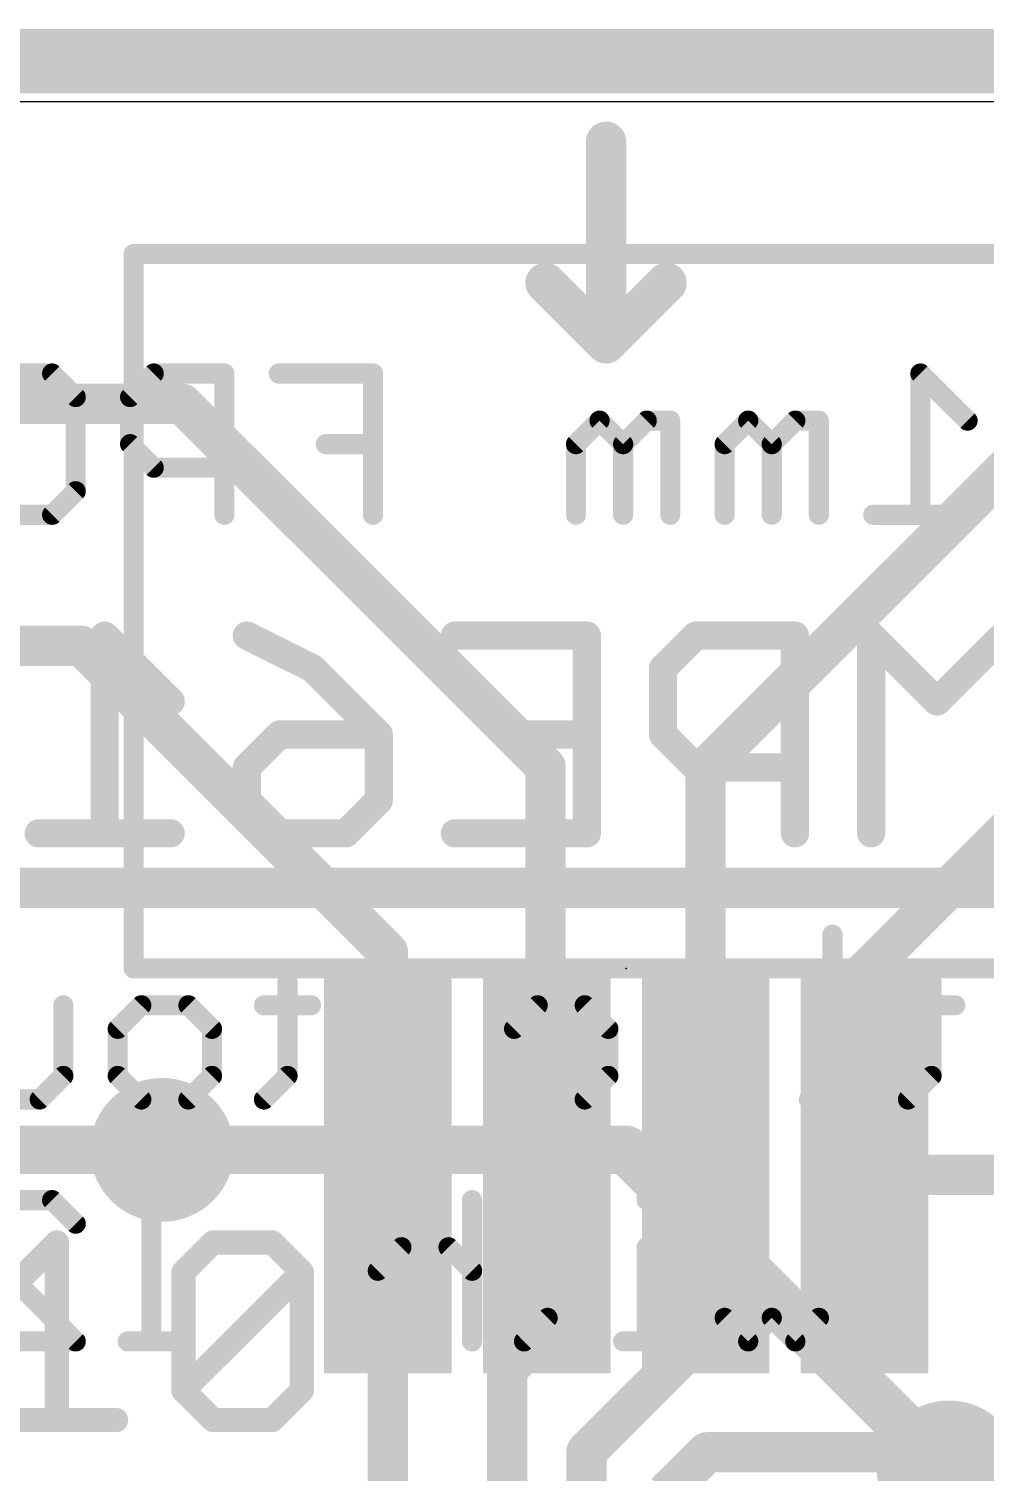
# Model space of a CAD drawing. Extents: x -0.2 to 28.1, y -0.2 to 21.4.
# Drawn here: x 10.34 to 16.36, y 12.32 to 21.41 of the extents above; entities that cross this region are included whole.
import ezdxf

# ---------------------------------------------------------------- set-up
doc = ezdxf.new("R2010")
doc.units = 0
for name, color, linetype in [('1', 12, 'CONTINUOUS'), ('16', 132, 'CONTINUOUS'), ('18', 110, 'CONTINUOUS'), ('20', 53, 'CONTINUOUS'), ('21', 40, 'CONTINUOUS'), ('22', 6, 'CONTINUOUS'), ('23', 40, 'CONTINUOUS'), ('29', 253, 'CONTINUOUS'), ('31', 253, 'CONTINUOUS')]:
    doc.layers.add(name, color=color, linetype=linetype)

# ---------------------------------------------------------------- blocks, each defined once
blk = doc.blocks.new('RECT')
blk.add_solid([(-0.5, -0.5), (0.5, -0.5), (-0.5, 0.5), (0.5, 0.5)])
blk = doc.blocks.new('ROUNDV')
at = {"const_width": 0.5}
blk.add_lwpolyline([(0, -0.25, 1), (0, 0.25, 1), (0, -0.25)], format="xyb", dxfattribs=at)

msp = doc.modelspace()

# ---------------------------------------------------------------- linework, layer by layer
at = {"layer": '1'}
for points, const_width in [([(8.89, 19.05), (11.303, 19.05)], 0.254), ([(11.303, 19.05), (13.589, 16.764)], 0.254), ([(14.597, 16.756), (16.891, 19.05)], 0.254), ([(7.874, 17.526), (10.668, 17.526)], 0.254), ([(10.668, 17.526), (12.597, 15.597)], 0.254), ([(17.526, 17.399), (15.597, 15.47)], 0.254), ([(13.589, 16.764), (13.589, 14.202)], 0.254), ([(14.597, 16.756), (14.597, 14.194)], 0.254), ([(12.597, 15.597), (12.597, 14.194)], 0.254), ([(15.597, 15.47), (15.597, 14.194)], 0.254), ([(9.652, 14.351), (11.176, 14.351)], 0.3048), ([(12.597, 10.91), (12.597, 14.194)], 0.254), ([(13.589, 14.202), (13.597, 14.194)], 0.254), ([(13.589, 14.186), (13.597, 14.194)], 0.254), ([(13.589, 13.208), (13.589, 14.186)], 0.254), ([(14.605, 14.186), (14.597, 14.194)], 0.254), ([(14.605, 13.208), (14.605, 14.186)], 0.254), ([(16.667, 14.194), (15.597, 14.194)], 0.254), ([(13.347, 12.966), (13.589, 13.208)], 0.254), ([(13.847, 12.45), (14.605, 13.208)], 0.254), ([(13.347, 11.66), (13.347, 12.966)], 0.254), ([(13.847, 11.66), (13.847, 12.45)], 0.254), ([(14.347, 12.188), (14.605, 12.446)], 0.254), ([(14.605, 12.446), (16.002, 12.446)], 0.254), ([(16.002, 12.446), (16.129, 12.319)], 0.254)]:
    msp.add_lwpolyline(points, dxfattribs=dict(at, const_width=const_width))
for points, const_width in [([(11.3479, 19.0949, 1), (11.2581, 19.0051)], 0.127), ([(11.303, 18.9865, 1), (11.303, 19.1135)], 0.127), ([(10.7129, 17.5709, 1), (10.6231, 17.4811)], 0.127), ([(10.668, 17.4625, 1), (10.668, 17.5895)], 0.127), ([(13.6525, 16.764, 1), (13.5255, 16.764)], 0.127), ([(13.5441, 16.7191, 1), (13.6339, 16.8089)], 0.127), ([(14.6605, 16.756, 1), (14.5335, 16.756)], 0.127), ([(14.5521, 16.8009, 1), (14.6419, 16.7111)], 0.127), ([(12.6605, 15.597, 1), (12.5335, 15.597)], 0.127), ([(12.5521, 15.5521, 1), (12.6419, 15.6419)], 0.127), ([(15.6605, 15.47, 1), (15.5335, 15.47)], 0.127), ([(15.5521, 15.5149, 1), (15.6419, 15.4251)], 0.127), ([(11.176, 14.2748, 1), (11.176, 14.4272)], 0.1524), ([(12.6605, 14.194, 1), (12.5335, 14.194)], 0.127), ([(13.6339, 14.2469, 1), (13.5441, 14.1571)], 0.127), ([(13.6525, 14.186, 1), (13.5255, 14.186)], 0.127), ([(13.5441, 14.2309, 1), (13.6339, 14.1411)], 0.127), ([(13.6419, 14.1491, 1), (13.5521, 14.2389)], 0.127), ([(13.5521, 14.1491, 1), (13.6419, 14.2389)], 0.127), ([(14.6419, 14.2389, 1), (14.5521, 14.1491)], 0.127), ([(14.6685, 14.186, 1), (14.5415, 14.186)], 0.127), ([(14.5601, 14.1411, 1), (14.6499, 14.2309)], 0.127), ([(15.597, 14.2575, 1), (15.597, 14.1305)], 0.127), ([(12.5335, 14.194, 1), (12.6605, 14.194)], 0.127), ([(13.5255, 14.202, 1), (13.6525, 14.202)], 0.127), ([(14.5335, 14.194, 1), (14.6605, 14.194)], 0.127), ([(15.5335, 14.194, 1), (15.6605, 14.194)], 0.127), ([(13.6339, 13.1631, 1), (13.5441, 13.2529)], 0.127), ([(14.6499, 13.1631, 1), (14.5601, 13.2529)], 0.127), ([(13.5255, 13.208, 1), (13.6525, 13.208)], 0.127), ([(14.5415, 13.208, 1), (14.6685, 13.208)], 0.127), ([(13.4105, 12.966, 1), (13.2835, 12.966)], 0.127), ([(13.3021, 13.0109, 1), (13.3919, 12.9211)], 0.127), ([(13.9105, 12.45, 1), (13.7835, 12.45)], 0.127), ([(13.8021, 12.4949, 1), (13.8919, 12.4051)], 0.127), ([(14.605, 12.5095, 1), (14.605, 12.3825)], 0.127), ([(14.6499, 12.4011, 1), (14.5601, 12.4909)], 0.127), ([(16.0469, 12.4909, 1), (15.9571, 12.4011)], 0.127), ([(16.002, 12.3825, 1), (16.002, 12.5095)], 0.127), ([(16.0841, 12.2741, 1), (16.1739, 12.3639)], 0.127)]:
    msp.add_lwpolyline(points, format="xyb", dxfattribs=dict(at, const_width=const_width))
at = {"layer": '16'}
for points, const_width in [([(0, 21.209), (27.94, 21.209)], 0.4064), ([(7.62, 16.002), (17.78, 16.002)], 0.254), ([(11.176, 14.351), (14.097, 14.351)], 0.3048), ([(14.097, 14.351), (16.129, 12.319)], 0.3048), ([(15.621, 11.811), (16.129, 12.319)], 0.4064)]:
    msp.add_lwpolyline(points, dxfattribs=dict(at, const_width=const_width))
for points, const_width in [([(11.176, 14.4272, 1), (11.176, 14.2748)], 0.1524), ([(14.1509, 14.4049, 1), (14.0431, 14.2971)], 0.1524), ([(14.097, 14.2748, 1), (14.097, 14.4272)], 0.1524), ([(16.2008, 12.2472, 1), (16.0572, 12.3908)], 0.2032), ([(16.0751, 12.2651, 1), (16.1829, 12.3729)], 0.1524)]:
    msp.add_lwpolyline(points, format="xyb", dxfattribs=dict(at, const_width=const_width))
at = {"layer": '20'}
msp.add_line((2.54, 20.955), (25.4, 20.955), dxfattribs=at)
at = {"layer": '21'}
for points, const_width in [([(11.0288, 19.994, 1), (10.9652, 19.994)], 0.0635), ([(10.997, 20.0257, 1), (10.997, 19.9623)], 0.0635), ([(10.997, 15.5258, 1), (10.997, 15.4623)], 0.0635), ([(10.9652, 15.494, 1), (11.0288, 15.494)], 0.0635), ([(10.5515, 13.7678, 1), (10.4753, 13.7678)], 0.0762), ([(10.5404, 13.7408, 1), (10.4865, 13.7947)], 0.0762), ([(11.4964, 13.8059, 1), (11.4964, 13.7297)], 0.0762), ([(11.5233, 13.7408, 1), (11.4695, 13.7947)], 0.0762), ([(11.8962, 13.7947, 1), (11.8423, 13.7408)], 0.0762), ([(11.8693, 13.7297, 1), (11.8693, 13.8059)], 0.0762), ([(11.283, 13.6083, 1), (11.3369, 13.5544)], 0.0762), ([(11.3481, 13.5813, 1), (11.2719, 13.5813)], 0.0762), ([(12.0938, 13.5813, 1), (12.0176, 13.5813)], 0.0762), ([(12.0826, 13.5544, 1), (12.0287, 13.6083)], 0.0762), ([(12.0287, 13.5544, 1), (12.0826, 13.6083)], 0.0762), ([(11.3369, 12.8626, 1), (11.283, 12.8087)], 0.0762), ([(12.0826, 12.8087, 1), (12.0287, 12.8626)], 0.0762), ([(11.283, 12.8626, 1), (11.3369, 12.8087)], 0.0762), ([(11.2719, 12.8356, 1), (11.3481, 12.8356)], 0.0762), ([(12.0176, 12.8356, 1), (12.0938, 12.8356)], 0.0762), ([(10.4753, 12.6492, 1), (10.5515, 12.6492)], 0.0762), ([(10.8863, 12.6111, 1), (10.8863, 12.6873)], 0.0762), ([(11.4964, 12.6873, 1), (11.4964, 12.6111)], 0.0762), ([(11.4695, 12.6223, 1), (11.5233, 12.6761)], 0.0762), ([(11.8423, 12.6761, 1), (11.8962, 12.6223)], 0.0762), ([(11.8693, 12.6111, 1), (11.8693, 12.6873)], 0.0762)]:
    msp.add_lwpolyline(points, format="xyb", dxfattribs=dict(at, const_width=const_width))
for points, const_width in [([(10.997, 15.494), (10.997, 19.994)], 0.127), ([(10.997, 19.994), (17.197, 19.994)], 0.127), ([(17.197, 15.494), (10.997, 15.494)], 0.127), ([(10.1406, 13.3949), (10.5134, 13.7678)], 0.1524), ([(10.5134, 13.7678), (10.5134, 12.6492)], 0.1524), ([(11.31, 13.5813), (11.4964, 13.7678)], 0.1524), ([(11.4964, 13.7678), (11.8693, 13.7678)], 0.1524), ([(11.8693, 13.7678), (12.0557, 13.5813)], 0.1524), ([(11.31, 12.8356), (11.31, 13.5813)], 0.1524), ([(11.31, 12.8356), (12.0557, 13.5813)], 0.1524), ([(12.0557, 13.5813), (12.0557, 12.8356)], 0.1524), ([(11.4964, 12.6492), (11.31, 12.8356)], 0.1524), ([(12.0557, 12.8356), (11.8693, 12.6492)], 0.1524), ([(10.1406, 12.6492), (10.8863, 12.6492)], 0.1524), ([(11.8693, 12.6492), (11.4964, 12.6492)], 0.1524)]:
    msp.add_lwpolyline(points, dxfattribs=dict(at, const_width=const_width))
at = {"layer": '22'}
for points, const_width in [([(13.97, 20.701), (13.97, 19.431)], 0.254), ([(13.97, 19.431), (13.589, 19.812)], 0.254), ([(13.97, 19.431), (14.351, 19.812)], 0.254), ([(10.1873, 19.2413), (10.4839, 19.2413)], 0.127), ([(10.4839, 19.2413), (10.6322, 19.093)], 0.127), ([(11.1228, 19.2413), (10.9745, 19.093)], 0.127), ([(11.5677, 19.2413), (11.1228, 19.2413)], 0.127), ([(11.5677, 18.3515), (11.5677, 19.2413)], 0.127), ([(12.5032, 19.2413), (11.9101, 19.2413)], 0.127), ([(12.5032, 18.3515), (12.5032, 19.2413)], 0.127), ([(16.2453, 18.9447), (15.9487, 19.2413)], 0.127), ([(15.9487, 19.2413), (15.9487, 18.3515)], 0.127), ([(10.6322, 19.093), (10.6322, 18.4998)], 0.127), ([(10.9745, 19.093), (10.9745, 18.7964)], 0.127), ([(13.9294, 18.9447), (13.7811, 18.7964)], 0.127), ([(14.0777, 18.7964), (13.9294, 18.9447)], 0.127), ([(14.226, 18.9447), (14.0777, 18.7964)], 0.127), ([(14.3743, 18.9447), (14.226, 18.9447)], 0.127), ([(14.3743, 18.3515), (14.3743, 18.9447)], 0.127), ([(14.8649, 18.9447), (14.7166, 18.7964)], 0.127), ([(15.0132, 18.7964), (14.8649, 18.9447)], 0.127), ([(15.1615, 18.9447), (15.0132, 18.7964)], 0.127), ([(15.3098, 18.9447), (15.1615, 18.9447)], 0.127), ([(15.3098, 18.3515), (15.3098, 18.9447)], 0.127), ([(10.9745, 18.7964), (11.1228, 18.6481)], 0.127), ([(12.5032, 18.7964), (12.2066, 18.7964)], 0.127), ([(13.7811, 18.7964), (13.7811, 18.3515)], 0.127), ([(14.0777, 18.7964), (14.0777, 18.3515)], 0.127), ([(14.7166, 18.7964), (14.7166, 18.3515)], 0.127), ([(15.0132, 18.7964), (15.0132, 18.3515)], 0.127), ([(11.1228, 18.6481), (11.5677, 18.6481)], 0.127), ([(10.6322, 18.4998), (10.4839, 18.3515)], 0.127), ([(10.4839, 18.3515), (10.1873, 18.3515)], 0.127), ([(16.2453, 18.3515), (15.6521, 18.3515)], 0.127), ([(11.2298, 17.1753), (10.8145, 17.5906)], 0.1778), ([(10.8145, 17.5906), (10.8145, 16.3449)], 0.1778), ([(11.709, 17.5906), (12.1243, 17.383)], 0.1778), ([(13.0188, 17.5906), (13.8492, 17.5906)], 0.1778), ([(13.8492, 17.5906), (13.8492, 16.3449)], 0.1778), ([(14.5361, 17.5906), (14.3285, 17.383)], 0.1778), ([(15.1589, 17.5906), (14.5361, 17.5906)], 0.1778), ([(15.1589, 16.3449), (15.1589, 17.5906)], 0.1778), ([(16.0534, 17.1753), (15.6382, 17.5906)], 0.1778), ([(15.6382, 17.5906), (15.6382, 16.3449)], 0.1778), ([(16.4687, 17.5906), (16.0534, 17.1753)], 0.1778), ([(12.1243, 17.383), (12.5395, 16.9677)], 0.1778), ([(14.3285, 17.383), (14.3285, 16.9677)], 0.1778), ([(11.709, 16.7601), (11.9166, 16.9677)], 0.1778), ([(11.9166, 16.9677), (12.5395, 16.9677)], 0.1778), ([(12.5395, 16.9677), (12.5395, 16.5525)], 0.1778), ([(13.8492, 16.9677), (13.434, 16.9677)], 0.1778), ([(14.3285, 16.9677), (14.5361, 16.7601)], 0.1778), ([(11.709, 16.5525), (11.709, 16.7601)], 0.1778), ([(14.5361, 16.7601), (15.1589, 16.7601)], 0.1778), ([(11.9166, 16.3449), (11.709, 16.5525)], 0.1778), ([(12.5395, 16.5525), (12.3319, 16.3449)], 0.1778), ([(11.2298, 16.3449), (10.3993, 16.3449)], 0.1778), ([(12.3319, 16.3449), (11.9166, 16.3449)], 0.1778), ([(13.8492, 16.3449), (13.0188, 16.3449)], 0.1778), ([(15.3954, 15.7066), (15.3954, 15.5583)], 0.127), ([(11.9652, 15.41), (11.9652, 14.8168)], 0.127), ([(16.0191, 15.41), (16.0191, 14.8168)], 0.127), ([(10.5542, 15.2617), (10.5542, 14.8168)], 0.127), ([(10.8966, 15.1134), (11.0449, 15.2617)], 0.127), ([(11.0449, 15.2617), (11.3415, 15.2617)], 0.127), ([(11.3415, 15.2617), (11.4898, 15.1134)], 0.127), ([(12.1134, 15.2617), (11.8169, 15.2617)], 0.127), ([(13.5396, 15.2617), (13.3913, 15.1134)], 0.127), ([(13.8362, 15.2617), (13.5396, 15.2617)], 0.127), ([(13.9845, 15.1134), (13.8362, 15.2617)], 0.127), ([(14.6234, 14.6685), (14.3268, 15.2617)], 0.127), ([(14.92, 15.2617), (14.6234, 14.6685)], 0.127), ([(15.5437, 15.2617), (15.3954, 15.2617)], 0.127), ([(15.3954, 15.2617), (15.3954, 14.6685)], 0.127), ([(16.1674, 15.2617), (15.8708, 15.2617)], 0.127), ([(10.8966, 14.8168), (10.8966, 15.1134)], 0.127), ([(11.4898, 15.1134), (11.4898, 14.8168)], 0.127), ([(13.3913, 15.1134), (13.3913, 14.9651)], 0.127), ([(13.9845, 14.8168), (13.9845, 15.1134)], 0.127), ([(13.3913, 14.9651), (13.9845, 14.9651)], 0.127), ([(10.5542, 14.8168), (10.406, 14.6685)], 0.127), ([(11.0449, 14.6685), (10.8966, 14.8168)], 0.127), ([(11.4898, 14.8168), (11.3415, 14.6685)], 0.127), ([(11.9652, 14.8168), (11.8169, 14.6685)], 0.127), ([(13.8362, 14.6685), (13.9845, 14.8168)], 0.127), ([(16.0191, 14.8168), (15.8708, 14.6685)], 0.127), ([(10.406, 14.6685), (9.9611, 14.6685)], 0.127), ([(11.3415, 14.6685), (11.0449, 14.6685)], 0.127), ([(13.5396, 14.6685), (13.8362, 14.6685)], 0.127), ([(15.5437, 14.6685), (15.2471, 14.6685)], 0.127), ([(14.226, 14.1826), (14.226, 14.0343)], 0.127), ([(10.1873, 14.0343), (10.4839, 14.0343)], 0.127), ([(10.4839, 14.0343), (10.6322, 13.886)], 0.127), ([(11.2559, 14.0343), (10.9593, 14.0343)], 0.127), ([(11.1076, 13.1445), (11.1076, 14.0343)], 0.127), ([(13.1269, 14.0343), (13.1269, 13.1445)], 0.127), ([(13.6023, 13.886), (13.6023, 13.2928)], 0.127), ([(10.6322, 13.1445), (10.039, 13.7377)], 0.127), ([(12.682, 13.7377), (12.5337, 13.5894)], 0.127), ([(12.9786, 13.7377), (12.682, 13.7377)], 0.127), ([(13.1269, 13.5894), (12.9786, 13.7377)], 0.127), ([(13.7506, 13.7377), (13.454, 13.7377)], 0.127), ([(14.3743, 13.7377), (14.226, 13.7377)], 0.127), ([(14.226, 13.7377), (14.226, 13.1445)], 0.127), ([(14.7166, 13.2928), (14.7166, 13.7377)], 0.127), ([(15.3098, 13.7377), (15.3098, 13.2928)], 0.127), ([(12.5337, 13.5894), (12.5337, 13.1445)], 0.127), ([(13.6023, 13.2928), (13.454, 13.1445)], 0.127), ([(14.8649, 13.1445), (14.7166, 13.2928)], 0.127), ([(15.0132, 13.2928), (14.8649, 13.1445)], 0.127), ([(15.1615, 13.1445), (15.0132, 13.2928)], 0.127), ([(15.3098, 13.2928), (15.1615, 13.1445)], 0.127), ([(10.039, 13.1445), (10.6322, 13.1445)], 0.127), ([(11.2559, 13.1445), (10.9593, 13.1445)], 0.127), ([(14.3743, 13.1445), (14.0777, 13.1445)], 0.127)]:
    msp.add_lwpolyline(points, dxfattribs=dict(at, const_width=const_width))
for points, const_width in [([(14.0335, 20.701, 1), (13.9065, 20.701)], 0.127), ([(13.6339, 19.8569, 1), (13.5441, 19.7671)], 0.127), ([(14.3959, 19.7671, 1), (14.3061, 19.8569)], 0.127), ([(13.9251, 19.4759, 1), (14.0149, 19.3861)], 0.127), ([(13.9065, 19.431, 1), (14.0335, 19.431)], 0.127), ([(13.9251, 19.3861, 1), (14.0149, 19.4759)], 0.127), ([(10.5063, 19.2637, 1), (10.4614, 19.2188)], 0.0635), ([(10.4839, 19.2095, 1), (10.4839, 19.273)], 0.0635), ([(11.1228, 19.273, 1), (11.1228, 19.2095)], 0.0635), ([(11.1453, 19.2188, 1), (11.1004, 19.2637)], 0.0635), ([(11.5995, 19.2413, 1), (11.536, 19.2413)], 0.0635), ([(11.5677, 19.2095, 1), (11.5677, 19.273)], 0.0635), ([(11.9101, 19.273, 1), (11.9101, 19.2095)], 0.0635), ([(12.535, 19.2413, 1), (12.4715, 19.2413)], 0.0635), ([(12.5032, 19.2095, 1), (12.5032, 19.273)], 0.0635), ([(15.9805, 19.2413, 1), (15.917, 19.2413)], 0.0635), ([(15.9712, 19.2637, 1), (15.9263, 19.2188)], 0.0635), ([(10.6639, 19.093, 1), (10.6004, 19.093)], 0.0635), ([(10.6097, 19.0705, 1), (10.6546, 19.1154)], 0.0635), ([(11.0063, 19.093, 1), (10.9428, 19.093)], 0.0635), ([(10.9521, 19.1154, 1), (10.997, 19.0705)], 0.0635), ([(13.9518, 18.9671, 1), (13.9069, 18.9222)], 0.0635), ([(13.9518, 18.9222, 1), (13.9069, 18.9671)], 0.0635), ([(14.226, 18.9764, 1), (14.226, 18.9129)], 0.0635), ([(14.2484, 18.9222, 1), (14.2035, 18.9671)], 0.0635), ([(14.406, 18.9447, 1), (14.3425, 18.9447)], 0.0635), ([(14.3743, 18.9129, 1), (14.3743, 18.9764)], 0.0635), ([(14.8874, 18.9671, 1), (14.8425, 18.9222)], 0.0635), ([(14.8874, 18.9222, 1), (14.8425, 18.9671)], 0.0635), ([(15.1615, 18.9764, 1), (15.1615, 18.9129)], 0.0635), ([(15.1839, 18.9222, 1), (15.139, 18.9671)], 0.0635), ([(15.3415, 18.9447, 1), (15.278, 18.9447)], 0.0635), ([(15.3098, 18.9129, 1), (15.3098, 18.9764)], 0.0635), ([(16.2228, 18.9222, 1), (16.2678, 18.9671)], 0.0635), ([(10.997, 18.8188, 1), (10.9521, 18.7739)], 0.0635), ([(10.9428, 18.7964, 1), (11.0063, 18.7964)], 0.0635), ([(12.2066, 18.8281, 1), (12.2066, 18.7646)], 0.0635), ([(12.5032, 18.7646, 1), (12.5032, 18.8281)], 0.0635), ([(13.8128, 18.7964, 1), (13.7493, 18.7964)], 0.0635), ([(13.7586, 18.8188, 1), (13.8035, 18.7739)], 0.0635), ([(14.1094, 18.7964, 1), (14.0459, 18.7964)], 0.0635), ([(14.0552, 18.8188, 1), (14.1001, 18.7739)], 0.0635), ([(14.0552, 18.7739, 1), (14.1001, 18.8188)], 0.0635), ([(14.7484, 18.7964, 1), (14.6849, 18.7964)], 0.0635), ([(14.6942, 18.8188, 1), (14.7391, 18.7739)], 0.0635), ([(15.0449, 18.7964, 1), (14.9814, 18.7964)], 0.0635), ([(14.9907, 18.8188, 1), (15.0356, 18.7739)], 0.0635), ([(14.9907, 18.7739, 1), (15.0356, 18.8188)], 0.0635), ([(11.1228, 18.6798, 1), (11.1228, 18.6163)], 0.0635), ([(11.1004, 18.6256, 1), (11.1453, 18.6705)], 0.0635), ([(11.5677, 18.6163, 1), (11.5677, 18.6798)], 0.0635), ([(10.6546, 18.4773, 1), (10.6097, 18.5222)], 0.0635), ([(10.6004, 18.4998, 1), (10.6639, 18.4998)], 0.0635), ([(10.4614, 18.374, 1), (10.5063, 18.329)], 0.0635), ([(10.4839, 18.3198, 1), (10.4839, 18.3833)], 0.0635), ([(11.536, 18.3515, 1), (11.5995, 18.3515)], 0.0635), ([(12.4715, 18.3515, 1), (12.535, 18.3515)], 0.0635), ([(13.7493, 18.3515, 1), (13.8128, 18.3515)], 0.0635), ([(14.0459, 18.3515, 1), (14.1094, 18.3515)], 0.0635), ([(14.3425, 18.3515, 1), (14.406, 18.3515)], 0.0635), ([(14.6849, 18.3515, 1), (14.7484, 18.3515)], 0.0635), ([(14.9814, 18.3515, 1), (15.0449, 18.3515)], 0.0635), ([(15.278, 18.3515, 1), (15.3415, 18.3515)], 0.0635), ([(15.6521, 18.3833, 1), (15.6521, 18.3198)], 0.0635), ([(15.917, 18.3515, 1), (15.9805, 18.3515)], 0.0635), ([(16.2453, 18.3198, 1), (16.2453, 18.3833)], 0.0635), ([(10.846, 17.622, 1), (10.7831, 17.5591)], 0.0889), ([(10.859, 17.5906, 1), (10.7701, 17.5906)], 0.0889), ([(11.7289, 17.6303, 1), (11.6892, 17.5508)], 0.0889), ([(13.0188, 17.635, 1), (13.0188, 17.5461)], 0.0889), ([(13.8937, 17.5906, 1), (13.8048, 17.5906)], 0.0889), ([(13.8492, 17.5461, 1), (13.8492, 17.635)], 0.0889), ([(14.5361, 17.635, 1), (14.5361, 17.5461)], 0.0889), ([(14.5675, 17.5591, 1), (14.5047, 17.622)], 0.0889), ([(15.2034, 17.5906, 1), (15.1145, 17.5906)], 0.0889), ([(15.1589, 17.5461, 1), (15.1589, 17.635)], 0.0889), ([(15.6827, 17.5906, 1), (15.5938, 17.5906)], 0.0889), ([(15.6696, 17.622, 1), (15.6068, 17.5591)], 0.0889), ([(12.1557, 17.4144, 1), (12.0928, 17.3515)], 0.0889), ([(12.1044, 17.3432, 1), (12.1441, 17.4227)], 0.0889), ([(14.3729, 17.383, 1), (14.284, 17.383)], 0.0889), ([(14.2971, 17.4144, 1), (14.3599, 17.3515)], 0.0889), ([(11.1983, 17.1439, 1), (11.2612, 17.2068)], 0.0889), ([(16.022, 17.2068, 1), (16.0849, 17.1439)], 0.0889), ([(16.022, 17.1439, 1), (16.0849, 17.2068)], 0.0889), ([(11.9166, 17.0122, 1), (11.9166, 16.9233)], 0.0889), ([(11.9481, 16.9363, 1), (11.8852, 16.9992)], 0.0889), ([(12.5839, 16.9677, 1), (12.495, 16.9677)], 0.0889), ([(12.508, 16.9363, 1), (12.5709, 16.9992)], 0.0889), ([(12.5395, 16.9233, 1), (12.5395, 17.0122)], 0.0889), ([(13.434, 17.0122, 1), (13.434, 16.9233)], 0.0889), ([(13.8492, 16.9233, 1), (13.8492, 17.0122)], 0.0889), ([(14.3599, 16.9992, 1), (14.2971, 16.9363)], 0.0889), ([(14.284, 16.9677, 1), (14.3729, 16.9677)], 0.0889), ([(11.7535, 16.7601, 1), (11.6646, 16.7601)], 0.0889), ([(11.6776, 16.7915, 1), (11.7405, 16.7287)], 0.0889), ([(14.5361, 16.8046, 1), (14.5361, 16.7157)], 0.0889), ([(14.5047, 16.7287, 1), (14.5675, 16.7915)], 0.0889), ([(15.1589, 16.7157, 1), (15.1589, 16.8046)], 0.0889), ([(11.7405, 16.5839, 1), (11.6776, 16.5211)], 0.0889), ([(12.5709, 16.5211, 1), (12.508, 16.5839)], 0.0889), ([(11.6646, 16.5525, 1), (11.7535, 16.5525)], 0.0889), ([(12.495, 16.5525, 1), (12.5839, 16.5525)], 0.0889), ([(10.3993, 16.3894, 1), (10.3993, 16.3004)], 0.0889), ([(10.7701, 16.3449, 1), (10.859, 16.3449)], 0.0889), ([(11.2298, 16.3004, 1), (11.2298, 16.3894)], 0.0889), ([(11.9166, 16.3894, 1), (11.9166, 16.3004)], 0.0889), ([(11.8852, 16.3135, 1), (11.9481, 16.3763)], 0.0889), ([(12.3004, 16.3763, 1), (12.3633, 16.3135)], 0.0889), ([(12.3319, 16.3004, 1), (12.3319, 16.3894)], 0.0889), ([(13.0188, 16.3894, 1), (13.0188, 16.3004)], 0.0889), ([(13.8048, 16.3449, 1), (13.8937, 16.3449)], 0.0889), ([(13.8492, 16.3004, 1), (13.8492, 16.3894)], 0.0889), ([(15.1145, 16.3449, 1), (15.2034, 16.3449)], 0.0889), ([(15.5938, 16.3449, 1), (15.6827, 16.3449)], 0.0889), ([(15.4271, 15.7066, 1), (15.3636, 15.7066)], 0.0635), ([(15.3636, 15.5583, 1), (15.4271, 15.5583)], 0.0635), ([(11.9969, 15.41, 1), (11.9334, 15.41)], 0.0635), ([(16.0508, 15.41, 1), (15.9873, 15.41)], 0.0635), ([(10.586, 15.2617, 1), (10.5225, 15.2617)], 0.0635), ([(11.0449, 15.2934, 1), (11.0449, 15.2299)], 0.0635), ([(11.0673, 15.2392, 1), (11.0224, 15.2841)], 0.0635), ([(11.3639, 15.2841, 1), (11.319, 15.2392)], 0.0635), ([(11.3415, 15.2299, 1), (11.3415, 15.2934)], 0.0635), ([(11.8169, 15.2934, 1), (11.8169, 15.2299)], 0.0635), ([(12.1134, 15.2299, 1), (12.1134, 15.2934)], 0.0635), ([(13.5396, 15.2934, 1), (13.5396, 15.2299)], 0.0635), ([(13.5621, 15.2392, 1), (13.5171, 15.2841)], 0.0635), ([(13.8586, 15.2841, 1), (13.8137, 15.2392)], 0.0635), ([(13.8362, 15.2299, 1), (13.8362, 15.2934)], 0.0635), ([(14.3552, 15.2759, 1), (14.2984, 15.2475)], 0.0635), ([(14.9484, 15.2475, 1), (14.8916, 15.2759)], 0.0635), ([(15.4271, 15.2617, 1), (15.3636, 15.2617)], 0.0635), ([(15.3954, 15.2934, 1), (15.3954, 15.2299)], 0.0635), ([(15.5437, 15.2299, 1), (15.5437, 15.2934)], 0.0635), ([(15.8708, 15.2934, 1), (15.8708, 15.2299)], 0.0635), ([(16.1674, 15.2299, 1), (16.1674, 15.2934)], 0.0635), ([(10.9283, 15.1134, 1), (10.8648, 15.1134)], 0.0635), ([(10.8741, 15.1358, 1), (10.919, 15.0909)], 0.0635), ([(11.5215, 15.1134, 1), (11.458, 15.1134)], 0.0635), ([(11.4673, 15.0909, 1), (11.5122, 15.1358)], 0.0635), ([(13.4231, 15.1134, 1), (13.3596, 15.1134)], 0.0635), ([(13.3689, 15.1358, 1), (13.4138, 15.0909)], 0.0635), ([(14.0162, 15.1134, 1), (13.9527, 15.1134)], 0.0635), ([(13.962, 15.0909, 1), (14.0069, 15.1358)], 0.0635), ([(13.3913, 14.9968, 1), (13.3913, 14.9333)], 0.0635), ([(13.9845, 14.9333, 1), (13.9845, 14.9968)], 0.0635), ([(13.3596, 14.9651, 1), (13.4231, 14.9651)], 0.0635), ([(10.5225, 14.8168, 1), (10.586, 14.8168)], 0.0635), ([(10.5767, 14.7943, 1), (10.5318, 14.8392)], 0.0635), ([(10.919, 14.8392, 1), (10.8741, 14.7943)], 0.0635), ([(10.8648, 14.8168, 1), (10.9283, 14.8168)], 0.0635), ([(11.458, 14.8168, 1), (11.5215, 14.8168)], 0.0635), ([(11.5122, 14.7943, 1), (11.4673, 14.8392)], 0.0635), ([(11.9334, 14.8168, 1), (11.9969, 14.8168)], 0.0635), ([(11.9876, 14.7943, 1), (11.9427, 14.8392)], 0.0635), ([(13.9527, 14.8168, 1), (14.0162, 14.8168)], 0.0635), ([(14.0069, 14.7943, 1), (13.962, 14.8392)], 0.0635), ([(15.9873, 14.8168, 1), (16.0508, 14.8168)], 0.0635), ([(16.0415, 14.7943, 1), (15.9966, 14.8392)], 0.0635), ([(10.406, 14.6367, 1), (10.406, 14.7003)], 0.0635), ([(11.0449, 14.7003, 1), (11.0449, 14.6367)], 0.0635), ([(11.3415, 14.6367, 1), (11.3415, 14.7003)], 0.0635), ([(13.5396, 14.7003, 1), (13.5396, 14.6367)], 0.0635), ([(13.8362, 14.6367, 1), (13.8362, 14.7003)], 0.0635), ([(15.2471, 14.7003, 1), (15.2471, 14.6367)], 0.0635), ([(15.5437, 14.6367, 1), (15.5437, 14.7003)], 0.0635), ([(10.3835, 14.691, 1), (10.4284, 14.646)], 0.0635), ([(11.0224, 14.646, 1), (11.0673, 14.691)], 0.0635), ([(11.319, 14.691, 1), (11.3639, 14.646)], 0.0635), ([(11.7944, 14.691, 1), (11.8393, 14.646)], 0.0635), ([(13.8137, 14.691, 1), (13.8586, 14.646)], 0.0635), ([(14.595, 14.6827, 1), (14.6518, 14.6543)], 0.0635), ([(14.595, 14.6543, 1), (14.6518, 14.6827)], 0.0635), ([(15.3636, 14.6685, 1), (15.4271, 14.6685)], 0.0635), ([(15.8483, 14.691, 1), (15.8932, 14.646)], 0.0635), ([(14.2577, 14.1826, 1), (14.1942, 14.1826)], 0.0635), ([(10.5064, 14.0567, 1), (10.4615, 14.0118)], 0.0635), ([(10.4839, 14.0025, 1), (10.4839, 14.066)], 0.0635), ([(10.9593, 14.066, 1), (10.9593, 14.0025)], 0.0635), ([(11.1393, 14.0343, 1), (11.0758, 14.0343)], 0.0635), ([(11.2559, 14.0025, 1), (11.2559, 14.066)], 0.0635), ([(13.1587, 14.0343, 1), (13.0952, 14.0343)], 0.0635), ([(14.1942, 14.0343, 1), (14.2577, 14.0343)], 0.0635), ([(10.6098, 13.8635, 1), (10.6547, 13.9084)], 0.0635), ([(13.6341, 13.886, 1), (13.5706, 13.886)], 0.0635), ([(12.682, 13.7694, 1), (12.682, 13.7059)], 0.0635), ([(12.7045, 13.7152, 1), (12.6596, 13.7601)], 0.0635), ([(13.0011, 13.7601, 1), (12.9562, 13.7152)], 0.0635), ([(12.9786, 13.7059, 1), (12.9786, 13.7694)], 0.0635), ([(13.454, 13.7694, 1), (13.454, 13.7059)], 0.0635), ([(13.7506, 13.7059, 1), (13.7506, 13.7694)], 0.0635), ([(14.2577, 13.7377, 1), (14.1942, 13.7377)], 0.0635), ([(14.226, 13.7694, 1), (14.226, 13.7059)], 0.0635), ([(14.3743, 13.7059, 1), (14.3743, 13.7694)], 0.0635), ([(14.7484, 13.7377, 1), (14.6849, 13.7377)], 0.0635), ([(15.3415, 13.7377, 1), (15.278, 13.7377)], 0.0635), ([(12.5655, 13.5894, 1), (12.502, 13.5894)], 0.0635), ([(12.5113, 13.6118, 1), (12.5562, 13.5669)], 0.0635), ([(13.1045, 13.5669, 1), (13.1494, 13.6118)], 0.0635), ([(13.5706, 13.2928, 1), (13.6341, 13.2928)], 0.0635), ([(13.6248, 13.2703, 1), (13.5799, 13.3152)], 0.0635), ([(14.7391, 13.3152, 1), (14.6942, 13.2703)], 0.0635), ([(14.6849, 13.2928, 1), (14.7484, 13.2928)], 0.0635), ([(15.0357, 13.3152, 1), (14.9908, 13.2703)], 0.0635), ([(15.0357, 13.2703, 1), (14.9908, 13.3152)], 0.0635), ([(15.278, 13.2928, 1), (15.3415, 13.2928)], 0.0635), ([(15.3322, 13.2703, 1), (15.2873, 13.3152)], 0.0635), ([(10.6098, 13.122, 1), (10.6547, 13.167)], 0.0635), ([(10.6322, 13.1128, 1), (10.6322, 13.1763)], 0.0635), ([(10.9593, 13.1763, 1), (10.9593, 13.1128)], 0.0635), ([(11.2559, 13.1128, 1), (11.2559, 13.1763)], 0.0635), ([(13.4316, 13.167, 1), (13.4765, 13.122)], 0.0635), ([(14.0777, 13.1763, 1), (14.0777, 13.1128)], 0.0635), ([(14.3743, 13.1128, 1), (14.3743, 13.1763)], 0.0635), ([(14.8425, 13.167, 1), (14.8874, 13.122)], 0.0635), ([(14.8425, 13.122, 1), (14.8874, 13.167)], 0.0635), ([(15.1391, 13.167, 1), (15.184, 13.122)], 0.0635), ([(15.1391, 13.122, 1), (15.184, 13.167)], 0.0635), ([(11.0758, 13.1445, 1), (11.1393, 13.1445)], 0.0635), ([(12.502, 13.1445, 1), (12.5655, 13.1445)], 0.0635), ([(13.0952, 13.1445, 1), (13.1587, 13.1445)], 0.0635), ([(14.1942, 13.1445, 1), (14.2577, 13.1445)], 0.0635)]:
    msp.add_lwpolyline(points, format="xyb", dxfattribs=dict(at, const_width=const_width))
at = {"layer": '23'}
msp.add_point((14.097, 15.494), dxfattribs=at)

# ---------------------------------------------------------------- block references
at = {"layer": '1', "xscale": 2.3, "yscale": 0.6, "rotation": 270}
for p in [(12.597, 14.194), (13.597, 14.194), (14.597, 14.194), (15.597, 14.194)]:
    msp.add_blockref('RECT', p, dxfattribs=at)
at = {"layer": '18', "xscale": 0.9064, "yscale": 0.9064}
for p in [(11.176, 14.351), (11.176, 14.351), (16.129, 12.319), (16.129, 12.319)]:
    msp.add_blockref('ROUNDV', p, dxfattribs=at)
at = {"layer": '29', "xscale": 2.5032, "yscale": 0.8032, "rotation": 270}
for p in [(12.597, 14.194), (13.597, 14.194), (14.597, 14.194), (15.597, 14.194)]:
    msp.add_blockref('RECT', p, dxfattribs=at)
at = {"layer": '31', "xscale": 2.3, "yscale": 0.6, "rotation": 270}
for p in [(12.597, 14.194), (13.597, 14.194), (14.597, 14.194), (15.597, 14.194)]:
    msp.add_blockref('RECT', p, dxfattribs=at)

doc.saveas('drawing.dxf')
